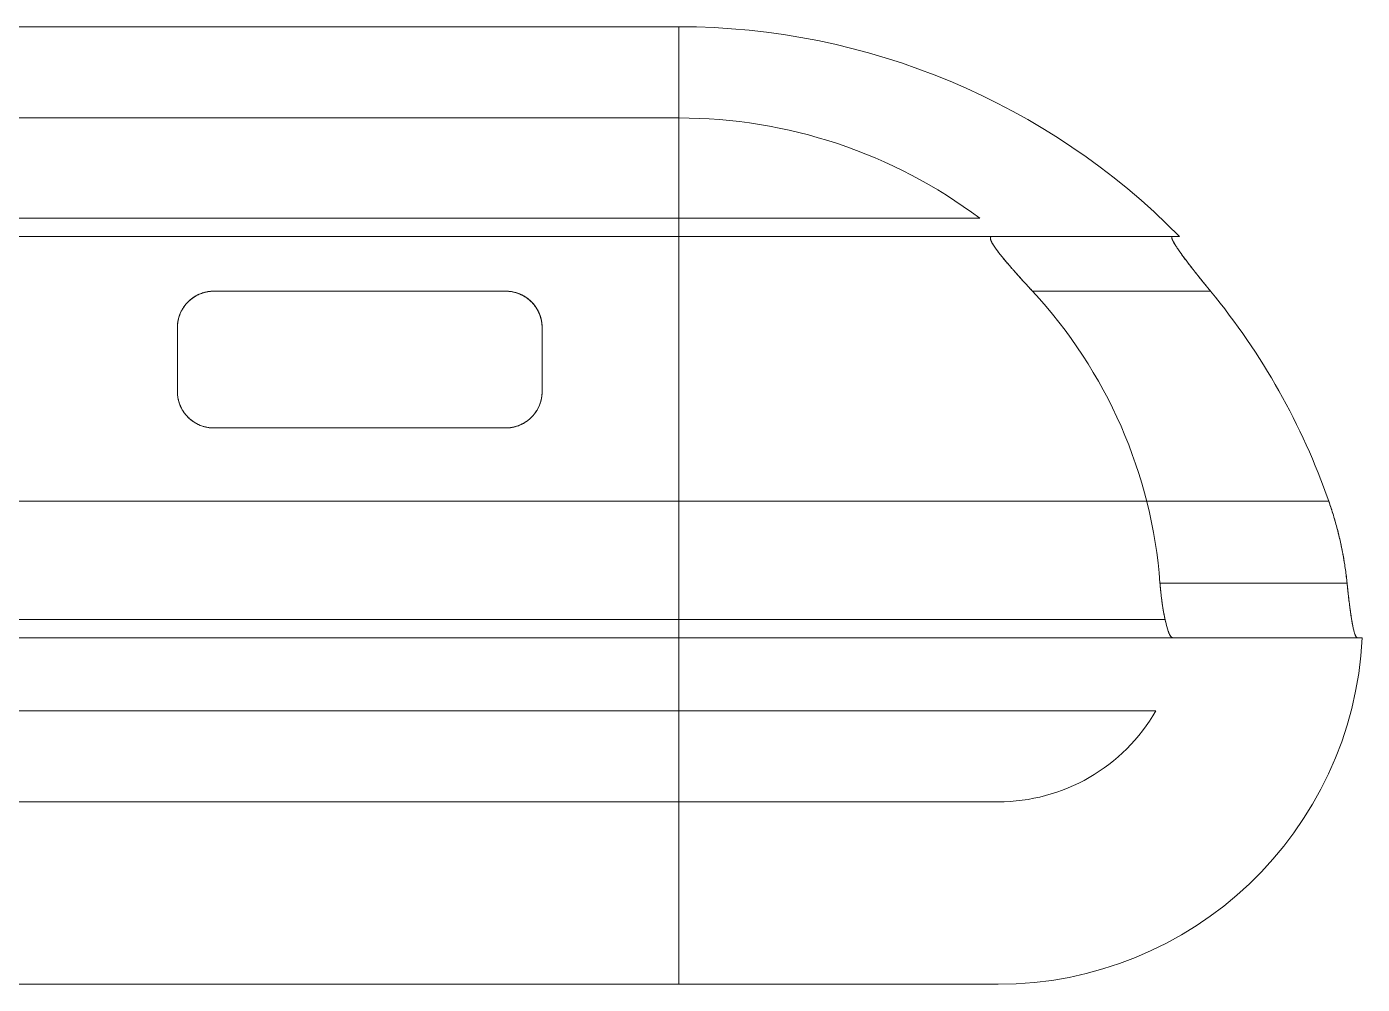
# Paper-space layout 'Presentación1' of a CAD drawing. Header units: millimetres. Extents: x 455 to 3402, y 15 to 1454.
# Drawn here: x 3241.04 to 3289.86, y 1336.63 to 1371.63 of the extents above; entities that cross this region are included whole.
import ezdxf

# ---------------------------------------------------------------- set-up
doc = ezdxf.new("R2010")
doc.units = ezdxf.units.MM

psp = doc.layouts.new('Presentación1')

# ---------------------------------------------------------------- linework, layer by layer
at = {"color": 7, "linetype": 'Continuous', "lineweight": 15}
for p, q in [((3264.878, 1371.629, -679.023), (3144.878, 1371.629, -679.023)), ((3264.878, 1354.286, -679.023), (3264.878, 1371.629, -679.023)), ((3264.878, 1368.295, -679.023), (3144.878, 1368.295, -679.023)), ((3264.878, 1364.629, -679.023), (3264.878, 1368.295, -679.023)), ((3264.878, 1364.629, -679.023), (3144.878, 1364.629, -679.023)), ((3264.878, 1364.629, -679.023), (3275.878, 1364.629, -679.023)), ((3264.878, 1363.962, -679.023), (3192.878, 1363.962, -679.023)), ((3264.878, 1363.962, -679.023), (3220.878, 1363.962, -679.023)), ((3264.878, 1363.962, -679.023), (3264.878, 1349.962, -679.023)), ((3276.328, 1363.962, -679.023), (3264.878, 1363.962, -679.023)), ((3264.878, 1363.962, -679.023), (3276.328, 1363.962, -679.023)), ((3264.878, 1349.962, -679.023), (3264.878, 1363.962, -679.023)), ((3276.328, 1363.962, -679.023), (3282.927, 1363.962, -679.023)), ((3282.927, 1363.962, -679.023), (3283.174, 1363.962, -679.023)), ((3258.544, 1361.962, -679.023), (3247.878, 1361.962, -679.023)), ((3277.805, 1361.962, -679.023), (3284.314, 1361.962, -679.023)), ((3246.544, 1360.629, -679.023), (3246.544, 1358.295, -679.023)), ((3246.544, 1360.629, -679.023), (3246.544, 1358.295, -679.023)), ((3246.544, 1360.629, -679.023), (3246.544, 1358.295, -679.023)), ((3246.544, 1360.629, -679.023), (3246.544, 1358.295, -679.023)), ((3259.878, 1358.295, -679.023), (3259.878, 1360.629, -679.023)), ((3259.878, 1358.295, -679.023), (3259.878, 1360.629, -679.023)), ((3259.878, 1358.295, -679.023), (3259.878, 1360.629, -679.023)), ((3259.878, 1358.295, -679.023), (3259.878, 1360.629, -679.023)), ((3247.878, 1356.962, -679.023), (3258.544, 1356.962, -679.023)), ((3264.878, 1354.286, -679.023), (3144.878, 1354.286, -679.023)), ((3264.878, 1354.286, -679.023), (3264.878, 1336.629, -679.023)), ((3264.878, 1336.629, -679.023), (3264.878, 1354.286, -679.023)), ((3264.878, 1354.286, -679.023), (3288.637, 1354.286, -679.023)), ((3288.637, 1354.286, -679.023), (3264.878, 1354.286, -679.023)), ((3282.466, 1351.295, -679.023), (3289.304, 1351.295, -679.023)), ((3264.878, 1349.962, -679.023), (3192.878, 1349.962, -679.023)), ((3264.878, 1349.962, -679.023), (3220.878, 1349.962, -679.023)), ((3282.653, 1349.962, -679.023), (3264.878, 1349.962, -679.023)), ((3264.878, 1349.962, -679.023), (3264.878, 1349.295, -679.023)), ((3264.878, 1349.295, -679.023), (3264.878, 1349.962, -679.023)), ((3264.878, 1349.962, -679.023), (3282.653, 1349.962, -679.023)), ((3264.878, 1349.295, -679.023), (3192.878, 1349.295, -679.023)), ((3264.878, 1349.295, -679.023), (3220.878, 1349.295, -679.023)), ((3282.93, 1349.295, -679.023), (3264.878, 1349.295, -679.023)), ((3264.878, 1349.295, -679.023), (3282.93, 1349.295, -679.023)), ((3282.93, 1349.295, -679.023), (3289.68, 1349.295, -679.023)), ((3289.68, 1349.295, -679.023), (3289.861, 1349.295, -679.023)), ((3264.878, 1346.629, -679.023), (3144.878, 1346.629, -679.023)), ((3264.878, 1346.629, -679.023), (3264.878, 1343.295, -679.023)), ((3264.878, 1343.295, -679.023), (3264.878, 1346.629, -679.023)), ((3264.878, 1346.629, -679.023), (3282.318, 1346.629, -679.023)), ((3264.878, 1343.295, -679.023), (3144.878, 1343.295, -679.023)), ((3264.878, 1343.295, -679.023), (3276.544, 1343.295, -679.023)), ((3264.878, 1336.629, -679.023), (3144.878, 1336.629, -679.023)), ((3264.878, 1336.629, -679.023), (3276.544, 1336.629, -679.023))]:
    psp.add_line(p, q, dxfattribs=at)
for centre, radius, start, end in [((3264.878, 1345.962, -679.023), 25.667, 44.5313, 90), ((3264.878, 1349.962, -679.023), 18.333, 53.1301, 90), ((3264.878, 1349.962, -679.023), 17.638, 4.3353, 42.8699), ((3264.878, 1349.962, -679.023), 17.638, 4.3353, 42.8699), ((3264.878, 1345.962, -679.023), 25.175, 19.3088, 39.461), ((3264.878, 1345.962, -679.023), 25.175, 19.3088, 39.461), ((3276.544, 1349.962, -679.023), 13.333, 270, 357.134), ((3276.544, 1349.962, -679.023), 6.667, 270, 330)]:
    psp.add_arc(centre, radius, start, end, dxfattribs=at)
for points, knots in [([(3276.328, 1363.962, -679.023), (3276.323, 1363.962, -679.023), (3276.314, 1363.962, -679.023), (3276.3, 1363.959, -679.023), (3276.287, 1363.953, -679.023), (3276.276, 1363.944, -679.023), (3276.269, 1363.933, -679.023), (3276.265, 1363.92, -679.023), (3276.263, 1363.907, -679.023), (3276.264, 1363.892, -679.023), (3276.266, 1363.874, -679.023), (3276.272, 1363.852, -679.023), (3276.281, 1363.824, -679.023), (3276.293, 1363.797, -679.023), (3276.306, 1363.769, -679.023), (3276.323, 1363.735, -679.023), (3276.349, 1363.69, -679.023), (3276.386, 1363.631, -679.023), (3276.428, 1363.568, -679.023), (3276.472, 1363.506, -679.023), (3276.514, 1363.448, -679.023), (3276.56, 1363.388, -679.023), (3276.613, 1363.319, -679.023), (3276.675, 1363.242, -679.023), (3276.734, 1363.169, -679.023), (3276.791, 1363.1, -679.023), (3276.85, 1363.03, -679.023), (3276.916, 1362.952, -679.023), (3276.992, 1362.864, -679.023), (3277.07, 1362.775, -679.023), (3277.149, 1362.684, -679.023), (3277.231, 1362.592, -679.023), (3277.314, 1362.499, -679.023), (3277.399, 1362.405, -679.023), (3277.482, 1362.313, -679.023), (3277.564, 1362.224, -679.023), (3277.644, 1362.137, -679.023), (3277.724, 1362.049, -679.023), (3277.778, 1361.991, -679.023), (3277.805, 1361.962, -679.023)], [0, 0, 0, 0, 0.01614, 0.03228, 0.054171, 0.076078, 0.097967, 0.114696, 0.131426, 0.147569, 0.163712, 0.185638, 0.207583, 0.229511, 0.24627, 0.263028, 0.294844, 0.327092, 0.359342, 0.391997, 0.416347, 0.440698, 0.473752, 0.506833, 0.539893, 0.565096, 0.590299, 0.624533, 0.658935, 0.693338, 0.728231, 0.763125, 0.798486, 0.833847, 0.869336, 0.901915, 0.93458, 0.967246, 1, 1, 1, 1]), ([(3277.805, 1361.962, -679.023), (3277.777, 1361.993, -679.023), (3277.72, 1362.054, -679.023), (3277.635, 1362.146, -679.023), (3277.551, 1362.238, -679.023), (3277.466, 1362.331, -679.023), (3277.382, 1362.424, -679.023), (3277.298, 1362.517, -679.023), (3277.215, 1362.61, -679.023), (3277.138, 1362.697, -679.023), (3277.069, 1362.776, -679.023), (3277.005, 1362.849, -679.023), (3276.943, 1362.921, -679.023), (3276.882, 1362.992, -679.023), (3276.822, 1363.064, -679.023), (3276.762, 1363.135, -679.023), (3276.705, 1363.204, -679.023), (3276.655, 1363.267, -679.023), (3276.612, 1363.321, -679.023), (3276.575, 1363.368, -679.023), (3276.54, 1363.415, -679.023), (3276.505, 1363.46, -679.023), (3276.473, 1363.505, -679.023), (3276.442, 1363.549, -679.023), (3276.412, 1363.591, -679.023), (3276.387, 1363.629, -679.023), (3276.366, 1363.663, -679.023), (3276.348, 1363.693, -679.023), (3276.331, 1363.721, -679.023), (3276.316, 1363.749, -679.023), (3276.303, 1363.775, -679.023), (3276.291, 1363.8, -679.023), (3276.281, 1363.824, -679.023), (3276.274, 1363.845, -679.023), (3276.268, 1363.865, -679.023), (3276.264, 1363.885, -679.023), (3276.263, 1363.905, -679.023), (3276.265, 1363.923, -679.023), (3276.27, 1363.936, -679.023), (3276.278, 1363.946, -679.023), (3276.289, 1363.954, -679.023), (3276.304, 1363.961, -679.023), (3276.32, 1363.962, -679.023), (3276.328, 1363.962, -679.023)], [0, 0, 0, 0, 0.034419, 0.068838, 0.10342, 0.138002, 0.173126, 0.208248, 0.243575, 0.278903, 0.306955, 0.335005, 0.363192, 0.391377, 0.420043, 0.448709, 0.477574, 0.506439, 0.527053, 0.547668, 0.568387, 0.589107, 0.610203, 0.631299, 0.652551, 0.673802, 0.690476, 0.707149, 0.723923, 0.740697, 0.757815, 0.774932, 0.79218, 0.809429, 0.826108, 0.842787, 0.86548, 0.888194, 0.910886, 0.928271, 0.945656, 0.972827, 1, 1, 1, 1]), ([(3284.314, 1361.962, -679.023), (3284.288, 1361.994, -679.023), (3284.235, 1362.059, -679.023), (3284.156, 1362.156, -679.023), (3284.077, 1362.253, -679.023), (3283.998, 1362.351, -679.023), (3283.919, 1362.449, -679.023), (3283.841, 1362.547, -679.023), (3283.763, 1362.644, -679.023), (3283.693, 1362.734, -679.023), (3283.629, 1362.816, -679.023), (3283.565, 1362.898, -679.023), (3283.497, 1362.987, -679.023), (3283.424, 1363.083, -679.023), (3283.359, 1363.17, -679.023), (3283.302, 1363.247, -679.023), (3283.257, 1363.309, -679.023), (3283.217, 1363.364, -679.023), (3283.179, 1363.419, -679.023), (3283.139, 1363.477, -679.023), (3283.097, 1363.538, -679.023), (3283.062, 1363.592, -679.023), (3283.032, 1363.638, -679.023), (3283.009, 1363.676, -679.023), (3282.989, 1363.71, -679.023), (3282.97, 1363.743, -679.023), (3282.951, 1363.777, -679.023), (3282.933, 1363.812, -679.023), (3282.92, 1363.841, -679.023), (3282.911, 1363.865, -679.023), (3282.904, 1363.885, -679.023), (3282.899, 1363.902, -679.023), (3282.896, 1363.92, -679.023), (3282.896, 1363.936, -679.023), (3282.9, 1363.949, -679.023), (3282.907, 1363.957, -679.023), (3282.916, 1363.961, -679.023), (3282.923, 1363.962, -679.023), (3282.927, 1363.962, -679.023)], [0, 0, 0, 0, 0.035233, 0.070592, 0.105951, 0.141754, 0.177556, 0.213826, 0.250098, 0.286533, 0.314683, 0.342835, 0.380915, 0.419018, 0.457092, 0.486134, 0.515176, 0.536975, 0.558775, 0.588278, 0.6178, 0.647299, 0.669811, 0.692322, 0.710681, 0.729039, 0.75392, 0.77882, 0.803699, 0.822703, 0.841706, 0.861057, 0.880409, 0.906776, 0.93317, 0.959538, 0.979769, 1, 1, 1, 1]), ([(3282.927, 1363.962, -679.023), (3282.924, 1363.962, -679.023), (3282.917, 1363.962, -679.023), (3282.908, 1363.958, -679.023), (3282.901, 1363.952, -679.023), (3282.897, 1363.941, -679.023), (3282.896, 1363.927, -679.023), (3282.897, 1363.912, -679.023), (3282.901, 1363.896, -679.023), (3282.906, 1363.879, -679.023), (3282.914, 1363.857, -679.023), (3282.925, 1363.831, -679.023), (3282.94, 1363.799, -679.023), (3282.957, 1363.767, -679.023), (3282.974, 1363.735, -679.023), (3282.992, 1363.705, -679.023), (3283.011, 1363.673, -679.023), (3283.033, 1363.637, -679.023), (3283.06, 1363.594, -679.023), (3283.092, 1363.546, -679.023), (3283.132, 1363.486, -679.023), (3283.177, 1363.422, -679.023), (3283.225, 1363.354, -679.023), (3283.27, 1363.291, -679.023), (3283.317, 1363.227, -679.023), (3283.366, 1363.16, -679.023), (3283.417, 1363.092, -679.023), (3283.47, 1363.022, -679.023), (3283.525, 1362.95, -679.023), (3283.585, 1362.872, -679.023), (3283.652, 1362.786, -679.023), (3283.725, 1362.693, -679.023), (3283.8, 1362.598, -679.023), (3283.876, 1362.502, -679.023), (3283.954, 1362.405, -679.023), (3284.033, 1362.307, -679.023), (3284.114, 1362.207, -679.023), (3284.188, 1362.117, -679.023), (3284.254, 1362.035, -679.023), (3284.294, 1361.986, -679.023), (3284.314, 1361.962, -679.023)], [0, 0, 0, 0, 0.017943, 0.035885, 0.060246, 0.084628, 0.108988, 0.127618, 0.146247, 0.16419, 0.182134, 0.206478, 0.230841, 0.255186, 0.273767, 0.292348, 0.310648, 0.328949, 0.353672, 0.378409, 0.403134, 0.440687, 0.4678, 0.494913, 0.522235, 0.549557, 0.577463, 0.605369, 0.633445, 0.661522, 0.696527, 0.731698, 0.766871, 0.802552, 0.838233, 0.874322, 0.910586, 0.946908, 0.973454, 1, 1, 1, 1]), ([(3247.878, 1361.962, -679.023), (3247.857, 1361.962, -679.023), (3247.814, 1361.961, -679.023), (3247.75, 1361.956, -679.023), (3247.686, 1361.949, -679.023), (3247.615, 1361.937, -679.023), (3247.538, 1361.919, -679.023), (3247.456, 1361.895, -679.023), (3247.375, 1361.865, -679.023), (3247.296, 1361.829, -679.023), (3247.218, 1361.788, -679.023), (3247.142, 1361.742, -679.023), (3247.069, 1361.69, -679.023), (3246.998, 1361.632, -679.023), (3246.928, 1361.566, -679.023), (3246.86, 1361.492, -679.023), (3246.799, 1361.414, -679.023), (3246.751, 1361.343, -679.023), (3246.715, 1361.282, -679.023), (3246.688, 1361.231, -679.023), (3246.663, 1361.179, -679.023), (3246.64, 1361.126, -679.023), (3246.62, 1361.072, -679.023), (3246.602, 1361.017, -679.023), (3246.586, 1360.962, -679.023), (3246.572, 1360.902, -679.023), (3246.56, 1360.837, -679.023), (3246.551, 1360.768, -679.023), (3246.546, 1360.699, -679.023), (3246.545, 1360.652, -679.023), (3246.544, 1360.629, -679.023)], [0, 0, 0, 0, 0.0270872, 0.0542761, 0.0817756, 0.1093768, 0.1463604, 0.1835751, 0.221474, 0.2595878, 0.3001223, 0.3408787, 0.3822689, 0.4238543, 0.4720473, 0.5204936, 0.5696627, 0.6190551, 0.6482371, 0.6774196, 0.7067629, 0.7361058, 0.7659272, 0.7957491, 0.825726, 0.8557027, 0.8916122, 0.9275873, 0.9637602, 1, 1, 1, 1]), ([(3247.878, 1361.962, -679.023), (3247.872, 1361.962, -679.023), (3247.837, 1361.962, -679.023), (3247.773, 1361.959, -679.023), (3247.684, 1361.949, -679.023), (3247.595, 1361.933, -679.023), (3247.508, 1361.911, -679.023), (3247.425, 1361.884, -679.023), (3247.345, 1361.852, -679.023), (3247.268, 1361.815, -679.023), (3247.191, 1361.773, -679.023), (3247.115, 1361.724, -679.023), (3247.041, 1361.668, -679.023), (3246.972, 1361.609, -679.023), (3246.904, 1361.541, -679.023), (3246.838, 1361.465, -679.023), (3246.775, 1361.381, -679.023), (3246.72, 1361.293, -679.023), (3246.679, 1361.213, -679.023), (3246.648, 1361.145, -679.023), (3246.626, 1361.089, -679.023), (3246.606, 1361.032, -679.023), (3246.589, 1360.974, -679.023), (3246.575, 1360.915, -679.023), (3246.563, 1360.855, -679.023), (3246.554, 1360.794, -679.023), (3246.546, 1360.719, -679.023), (3246.545, 1360.664, -679.023), (3246.544, 1360.629, -679.023)], [0, 0, 0, 0, 0.006836, 0.044526, 0.08249, 0.121293, 0.160375, 0.19802, 0.235886, 0.274398, 0.313113, 0.355867, 0.398847, 0.442478, 0.486308, 0.537813, 0.589589, 0.642149, 0.694955, 0.725872, 0.75679, 0.787885, 0.81898, 0.850615, 0.882249, 0.914064, 0.945878, 1, 1, 1, 1]), ([(3247.878, 1361.962, -679.023), (3247.849, 1361.962, -679.023), (3247.791, 1361.961, -679.023), (3247.705, 1361.952, -679.023), (3247.619, 1361.938, -679.023), (3247.535, 1361.918, -679.023), (3247.454, 1361.894, -679.023), (3247.376, 1361.865, -679.023), (3247.3, 1361.831, -679.023), (3247.235, 1361.798, -679.023), (3247.18, 1361.765, -679.023), (3247.133, 1361.735, -679.023), (3247.089, 1361.704, -679.023), (3247.045, 1361.671, -679.023), (3247.003, 1361.636, -679.023), (3246.963, 1361.599, -679.023), (3246.924, 1361.561, -679.023), (3246.884, 1361.519, -679.023), (3246.845, 1361.472, -679.023), (3246.805, 1361.421, -679.023), (3246.768, 1361.369, -679.023), (3246.734, 1361.314, -679.023), (3246.702, 1361.258, -679.023), (3246.673, 1361.2, -679.023), (3246.646, 1361.141, -679.023), (3246.624, 1361.084, -679.023), (3246.605, 1361.027, -679.023), (3246.589, 1360.972, -679.023), (3246.576, 1360.917, -679.023), (3246.564, 1360.861, -679.023), (3246.556, 1360.803, -679.023), (3246.549, 1360.746, -679.023), (3246.545, 1360.687, -679.023), (3246.545, 1360.648, -679.023), (3246.544, 1360.629, -679.023)], [0, 0, 0, 0, 0.036113, 0.072489, 0.109676, 0.147131, 0.183107, 0.219295, 0.256088, 0.293068, 0.318434, 0.3438, 0.369361, 0.394922, 0.421031, 0.447142, 0.473414, 0.499688, 0.531752, 0.563819, 0.596123, 0.628428, 0.661428, 0.694429, 0.727647, 0.760865, 0.79039, 0.819915, 0.849583, 0.879252, 0.909363, 0.939474, 0.969737, 1, 1, 1, 1]), ([(3247.878, 1361.962, -679.023), (3247.85, 1361.962, -679.023), (3247.794, 1361.961, -679.023), (3247.71, 1361.952, -679.023), (3247.628, 1361.939, -679.023), (3247.546, 1361.921, -679.023), (3247.466, 1361.898, -679.023), (3247.386, 1361.869, -679.023), (3247.309, 1361.836, -679.023), (3247.233, 1361.797, -679.023), (3247.16, 1361.754, -679.023), (3247.098, 1361.711, -679.023), (3247.044, 1361.67, -679.023), (3246.999, 1361.632, -679.023), (3246.956, 1361.592, -679.023), (3246.914, 1361.551, -679.023), (3246.875, 1361.508, -679.023), (3246.837, 1361.463, -679.023), (3246.802, 1361.417, -679.023), (3246.769, 1361.37, -679.023), (3246.738, 1361.322, -679.023), (3246.71, 1361.273, -679.023), (3246.684, 1361.223, -679.023), (3246.66, 1361.172, -679.023), (3246.638, 1361.12, -679.023), (3246.618, 1361.067, -679.023), (3246.601, 1361.013, -679.023), (3246.583, 1360.95, -679.023), (3246.567, 1360.878, -679.023), (3246.554, 1360.796, -679.023), (3246.546, 1360.713, -679.023), (3246.545, 1360.657, -679.023), (3246.544, 1360.629, -679.023)], [0, 0, 0, 0, 0.035104, 0.070451, 0.105777, 0.141335, 0.177575, 0.214032, 0.251915, 0.290003, 0.328679, 0.367534, 0.39555, 0.423565, 0.451795, 0.480026, 0.508861, 0.537698, 0.566715, 0.595732, 0.624343, 0.652953, 0.681712, 0.710471, 0.739668, 0.768865, 0.798204, 0.827542, 0.870383, 0.913331, 0.956609, 1, 1, 1, 1]), ([(3259.878, 1360.629, -679.023), (3259.877, 1360.652, -679.023), (3259.877, 1360.697, -679.023), (3259.871, 1360.765, -679.023), (3259.863, 1360.834, -679.023), (3259.85, 1360.902, -679.023), (3259.834, 1360.97, -679.023), (3259.814, 1361.038, -679.023), (3259.791, 1361.105, -679.023), (3259.764, 1361.17, -679.023), (3259.734, 1361.232, -679.023), (3259.701, 1361.293, -679.023), (3259.665, 1361.352, -679.023), (3259.626, 1361.41, -679.023), (3259.582, 1361.467, -679.023), (3259.534, 1361.523, -679.023), (3259.483, 1361.577, -679.023), (3259.423, 1361.633, -679.023), (3259.352, 1361.691, -679.023), (3259.284, 1361.739, -679.023), (3259.226, 1361.775, -679.023), (3259.181, 1361.801, -679.023), (3259.134, 1361.825, -679.023), (3259.086, 1361.847, -679.023), (3259.038, 1361.868, -679.023), (3258.989, 1361.886, -679.023), (3258.938, 1361.903, -679.023), (3258.886, 1361.918, -679.023), (3258.833, 1361.931, -679.023), (3258.778, 1361.942, -679.023), (3258.722, 1361.951, -679.023), (3258.664, 1361.957, -679.023), (3258.605, 1361.961, -679.023), (3258.565, 1361.962, -679.023), (3258.544, 1361.962, -679.023)], [0, 0, 0, 0, 0.035373, 0.070809, 0.106435, 0.142123, 0.17855, 0.215047, 0.251756, 0.288537, 0.323141, 0.35781, 0.392686, 0.427635, 0.463466, 0.499385, 0.535594, 0.571906, 0.618058, 0.664469, 0.688108, 0.711791, 0.735604, 0.759467, 0.782532, 0.805646, 0.828911, 0.85223, 0.876191, 0.900211, 0.924435, 0.948728, 0.974322, 1, 1, 1, 1]), ([(3259.878, 1360.629, -679.023), (3259.877, 1360.653, -679.023), (3259.877, 1360.702, -679.023), (3259.87, 1360.775, -679.023), (3259.86, 1360.847, -679.023), (3259.847, 1360.917, -679.023), (3259.83, 1360.985, -679.023), (3259.81, 1361.049, -679.023), (3259.787, 1361.113, -679.023), (3259.761, 1361.176, -679.023), (3259.731, 1361.239, -679.023), (3259.697, 1361.301, -679.023), (3259.659, 1361.362, -679.023), (3259.622, 1361.416, -679.023), (3259.585, 1361.463, -679.023), (3259.55, 1361.505, -679.023), (3259.513, 1361.546, -679.023), (3259.474, 1361.586, -679.023), (3259.432, 1361.624, -679.023), (3259.388, 1361.662, -679.023), (3259.342, 1361.698, -679.023), (3259.285, 1361.738, -679.023), (3259.216, 1361.782, -679.023), (3259.133, 1361.827, -679.023), (3259.059, 1361.86, -679.023), (3258.997, 1361.883, -679.023), (3258.95, 1361.899, -679.023), (3258.903, 1361.913, -679.023), (3258.855, 1361.926, -679.023), (3258.806, 1361.937, -679.023), (3258.756, 1361.946, -679.023), (3258.705, 1361.953, -679.023), (3258.653, 1361.958, -679.023), (3258.6, 1361.961, -679.023), (3258.564, 1361.962, -679.023), (3258.545, 1361.962, -679.023), (3258.544, 1361.962, -679.023)], [0, 0, 0, 0, 0.037764, 0.075603, 0.113669, 0.15181, 0.186615, 0.221477, 0.256517, 0.29162, 0.327443, 0.363335, 0.399446, 0.435634, 0.462442, 0.489284, 0.516239, 0.543233, 0.5707, 0.598213, 0.625882, 0.653608, 0.695878, 0.738391, 0.781735, 0.803556, 0.825419, 0.846546, 0.867718, 0.889028, 0.910387, 0.932323, 0.954317, 0.976486, 0.998719, 1, 1, 1, 1]), ([(3259.878, 1360.629, -679.023), (3259.877, 1360.655, -679.023), (3259.876, 1360.706, -679.023), (3259.869, 1360.784, -679.023), (3259.858, 1360.861, -679.023), (3259.843, 1360.934, -679.023), (3259.825, 1361.002, -679.023), (3259.805, 1361.066, -679.023), (3259.781, 1361.13, -679.023), (3259.753, 1361.193, -679.023), (3259.722, 1361.255, -679.023), (3259.687, 1361.317, -679.023), (3259.649, 1361.377, -679.023), (3259.61, 1361.431, -679.023), (3259.573, 1361.478, -679.023), (3259.538, 1361.519, -679.023), (3259.501, 1361.558, -679.023), (3259.462, 1361.597, -679.023), (3259.42, 1361.635, -679.023), (3259.376, 1361.672, -679.023), (3259.33, 1361.707, -679.023), (3259.273, 1361.746, -679.023), (3259.203, 1361.79, -679.023), (3259.118, 1361.834, -679.023), (3259.043, 1361.866, -679.023), (3258.98, 1361.889, -679.023), (3258.918, 1361.909, -679.023), (3258.84, 1361.93, -679.023), (3258.761, 1361.945, -679.023), (3258.695, 1361.954, -679.023), (3258.646, 1361.959, -679.023), (3258.595, 1361.962, -679.023), (3258.561, 1361.962, -679.023), (3258.544, 1361.962, -679.023)], [0, 0, 0, 0, 0.040084, 0.080259, 0.120712, 0.161258, 0.195897, 0.230597, 0.26548, 0.300428, 0.336127, 0.371899, 0.407902, 0.443989, 0.470282, 0.496613, 0.523055, 0.549538, 0.576493, 0.603496, 0.630649, 0.657857, 0.700619, 0.743632, 0.78751, 0.8096, 0.831733, 0.872914, 0.914419, 0.935693, 0.957014, 0.978481, 1, 1, 1, 1]), ([(3259.878, 1360.629, -679.023), (3259.877, 1360.651, -679.023), (3259.877, 1360.697, -679.023), (3259.871, 1360.764, -679.023), (3259.863, 1360.831, -679.023), (3259.851, 1360.899, -679.023), (3259.835, 1360.966, -679.023), (3259.816, 1361.033, -679.023), (3259.793, 1361.099, -679.023), (3259.767, 1361.163, -679.023), (3259.737, 1361.226, -679.023), (3259.705, 1361.287, -679.023), (3259.669, 1361.347, -679.023), (3259.629, 1361.406, -679.023), (3259.585, 1361.464, -679.023), (3259.537, 1361.52, -679.023), (3259.485, 1361.575, -679.023), (3259.425, 1361.631, -679.023), (3259.355, 1361.689, -679.023), (3259.288, 1361.737, -679.023), (3259.23, 1361.773, -679.023), (3259.186, 1361.798, -679.023), (3259.139, 1361.823, -679.023), (3259.082, 1361.85, -679.023), (3259.011, 1361.879, -679.023), (3258.927, 1361.907, -679.023), (3258.839, 1361.93, -679.023), (3258.762, 1361.945, -679.023), (3258.698, 1361.954, -679.023), (3258.647, 1361.959, -679.023), (3258.596, 1361.962, -679.023), (3258.562, 1361.962, -679.023), (3258.544, 1361.962, -679.023)], [0, 0, 0, 0, 0.0349808, 0.0700213, 0.105242, 0.1405227, 0.1764958, 0.2125326, 0.2487666, 0.2850682, 0.3202047, 0.3554072, 0.3908127, 0.4262917, 0.4626451, 0.4990857, 0.5358126, 0.5726438, 0.6184538, 0.6645101, 0.6879573, 0.7114456, 0.7350628, 0.7587265, 0.7969531, 0.8354119, 0.8746621, 0.914213, 0.9355264, 0.9568914, 0.9784175, 1, 1, 1, 1]), ([(3246.544, 1358.295, -679.023), (3246.545, 1358.275, -679.023), (3246.545, 1358.235, -679.023), (3246.55, 1358.175, -679.023), (3246.556, 1358.114, -679.023), (3246.566, 1358.053, -679.023), (3246.579, 1357.992, -679.023), (3246.595, 1357.931, -679.023), (3246.613, 1357.871, -679.023), (3246.638, 1357.802, -679.023), (3246.672, 1357.725, -679.023), (3246.71, 1357.65, -679.023), (3246.748, 1357.586, -679.023), (3246.784, 1357.532, -679.023), (3246.823, 1357.479, -679.023), (3246.865, 1357.427, -679.023), (3246.915, 1357.372, -679.023), (3246.973, 1357.314, -679.023), (3247.034, 1357.262, -679.023), (3247.091, 1357.219, -679.023), (3247.15, 1357.177, -679.023), (3247.222, 1357.133, -679.023), (3247.303, 1357.091, -679.023), (3247.382, 1357.057, -679.023), (3247.451, 1357.031, -679.023), (3247.514, 1357.012, -679.023), (3247.578, 1356.996, -679.023), (3247.653, 1356.98, -679.023), (3247.733, 1356.969, -679.023), (3247.808, 1356.963, -679.023), (3247.854, 1356.963, -679.023), (3247.878, 1356.962, -679.023)], [0, 0, 0, 0, 0.030842, 0.061809, 0.092775, 0.124168, 0.155561, 0.187398, 0.219234, 0.251221, 0.297629, 0.344037, 0.375552, 0.407066, 0.439136, 0.471206, 0.503469, 0.545759, 0.588047, 0.616798, 0.645551, 0.689574, 0.733596, 0.771074, 0.808553, 0.834005, 0.859458, 0.898363, 0.93727, 0.968583, 1, 1, 1, 1]), ([(3246.544, 1358.295, -679.023), (3246.545, 1358.275, -679.023), (3246.545, 1358.235, -679.023), (3246.55, 1358.175, -679.023), (3246.556, 1358.114, -679.023), (3246.566, 1358.053, -679.023), (3246.579, 1357.992, -679.023), (3246.595, 1357.931, -679.023), (3246.613, 1357.871, -679.023), (3246.638, 1357.802, -679.023), (3246.672, 1357.725, -679.023), (3246.71, 1357.65, -679.023), (3246.748, 1357.586, -679.023), (3246.784, 1357.532, -679.023), (3246.823, 1357.479, -679.023), (3246.865, 1357.427, -679.023), (3246.915, 1357.372, -679.023), (3246.973, 1357.314, -679.023), (3247.034, 1357.262, -679.023), (3247.091, 1357.219, -679.023), (3247.15, 1357.177, -679.023), (3247.222, 1357.133, -679.023), (3247.303, 1357.091, -679.023), (3247.382, 1357.057, -679.023), (3247.451, 1357.031, -679.023), (3247.514, 1357.012, -679.023), (3247.578, 1356.996, -679.023), (3247.653, 1356.98, -679.023), (3247.733, 1356.969, -679.023), (3247.808, 1356.963, -679.023), (3247.854, 1356.963, -679.023), (3247.878, 1356.962, -679.023)], [0, 0, 0, 0, 0.030842, 0.061809, 0.092775, 0.124168, 0.155561, 0.187398, 0.219234, 0.251221, 0.297629, 0.344037, 0.375552, 0.407066, 0.439136, 0.471206, 0.503469, 0.545759, 0.588047, 0.616798, 0.645551, 0.689574, 0.733596, 0.771074, 0.808553, 0.834005, 0.859458, 0.898363, 0.93727, 0.968583, 1, 1, 1, 1]), ([(3246.544, 1358.295, -679.023), (3246.545, 1358.276, -679.023), (3246.545, 1358.236, -679.023), (3246.549, 1358.177, -679.023), (3246.556, 1358.118, -679.023), (3246.565, 1358.058, -679.023), (3246.578, 1357.998, -679.023), (3246.593, 1357.938, -679.023), (3246.611, 1357.879, -679.023), (3246.635, 1357.811, -679.023), (3246.667, 1357.735, -679.023), (3246.704, 1357.662, -679.023), (3246.74, 1357.599, -679.023), (3246.775, 1357.545, -679.023), (3246.812, 1357.493, -679.023), (3246.853, 1357.442, -679.023), (3246.9, 1357.387, -679.023), (3246.957, 1357.33, -679.023), (3247.016, 1357.277, -679.023), (3247.07, 1357.234, -679.023), (3247.128, 1357.192, -679.023), (3247.197, 1357.148, -679.023), (3247.276, 1357.105, -679.023), (3247.354, 1357.068, -679.023), (3247.423, 1357.042, -679.023), (3247.484, 1357.021, -679.023), (3247.548, 1357.003, -679.023), (3247.622, 1356.986, -679.023), (3247.707, 1356.972, -679.023), (3247.792, 1356.964, -679.023), (3247.849, 1356.963, -679.023), (3247.878, 1356.962, -679.023)], [0, 0, 0, 0, 0.030055, 0.060232, 0.090408, 0.120999, 0.151589, 0.182611, 0.213634, 0.244801, 0.290025, 0.335247, 0.365947, 0.396646, 0.427876, 0.459104, 0.490513, 0.532197, 0.573879, 0.602196, 0.630513, 0.673826, 0.717138, 0.754959, 0.792779, 0.818445, 0.84411, 0.883315, 0.922518, 0.961167, 1, 1, 1, 1]), ([(3246.544, 1358.295, -679.023), (3246.545, 1358.276, -679.023), (3246.545, 1358.236, -679.023), (3246.549, 1358.177, -679.023), (3246.556, 1358.118, -679.023), (3246.565, 1358.058, -679.023), (3246.578, 1357.998, -679.023), (3246.593, 1357.938, -679.023), (3246.611, 1357.879, -679.023), (3246.635, 1357.811, -679.023), (3246.667, 1357.735, -679.023), (3246.704, 1357.662, -679.023), (3246.74, 1357.599, -679.023), (3246.775, 1357.545, -679.023), (3246.812, 1357.493, -679.023), (3246.853, 1357.442, -679.023), (3246.9, 1357.387, -679.023), (3246.957, 1357.33, -679.023), (3247.016, 1357.277, -679.023), (3247.07, 1357.234, -679.023), (3247.128, 1357.192, -679.023), (3247.197, 1357.148, -679.023), (3247.276, 1357.105, -679.023), (3247.354, 1357.068, -679.023), (3247.423, 1357.042, -679.023), (3247.484, 1357.021, -679.023), (3247.548, 1357.003, -679.023), (3247.622, 1356.986, -679.023), (3247.707, 1356.972, -679.023), (3247.792, 1356.964, -679.023), (3247.849, 1356.963, -679.023), (3247.878, 1356.962, -679.023)], [0, 0, 0, 0, 0.030055, 0.060232, 0.090408, 0.120999, 0.151589, 0.182611, 0.213634, 0.244801, 0.290025, 0.335247, 0.365947, 0.396646, 0.427876, 0.459104, 0.490513, 0.532197, 0.573879, 0.602196, 0.630513, 0.673826, 0.717138, 0.754959, 0.792779, 0.818445, 0.84411, 0.883315, 0.922518, 0.961167, 1, 1, 1, 1]), ([(3258.544, 1356.962, -679.023), (3258.574, 1356.963, -679.023), (3258.633, 1356.964, -679.023), (3258.724, 1356.973, -679.023), (3258.819, 1356.99, -679.023), (3258.917, 1357.014, -679.023), (3259.013, 1357.046, -679.023), (3259.107, 1357.085, -679.023), (3259.196, 1357.131, -679.023), (3259.282, 1357.183, -679.023), (3259.364, 1357.242, -679.023), (3259.442, 1357.307, -679.023), (3259.515, 1357.379, -679.023), (3259.583, 1357.457, -679.023), (3259.645, 1357.54, -679.023), (3259.692, 1357.614, -679.023), (3259.726, 1357.677, -679.023), (3259.75, 1357.726, -679.023), (3259.773, 1357.776, -679.023), (3259.793, 1357.827, -679.023), (3259.811, 1357.879, -679.023), (3259.828, 1357.931, -679.023), (3259.841, 1357.985, -679.023), (3259.854, 1358.042, -679.023), (3259.864, 1358.102, -679.023), (3259.872, 1358.166, -679.023), (3259.877, 1358.231, -679.023), (3259.877, 1358.274, -679.023), (3259.878, 1358.295, -679.023)], [0, 0, 0, 0, 0.03956, 0.079333, 0.124254, 0.169483, 0.215658, 0.262149, 0.308085, 0.354313, 0.401425, 0.448824, 0.498004, 0.547482, 0.597854, 0.648515, 0.67559, 0.702663, 0.729899, 0.757135, 0.784859, 0.812581, 0.840462, 0.868344, 0.901105, 0.933928, 0.966933, 1, 1, 1, 1]), ([(3258.544, 1356.962, -679.023), (3258.567, 1356.962, -679.023), (3258.613, 1356.963, -679.023), (3258.682, 1356.969, -679.023), (3258.751, 1356.978, -679.023), (3258.829, 1356.992, -679.023), (3258.916, 1357.014, -679.023), (3259.011, 1357.045, -679.023), (3259.104, 1357.084, -679.023), (3259.194, 1357.13, -679.023), (3259.281, 1357.182, -679.023), (3259.362, 1357.241, -679.023), (3259.44, 1357.306, -679.023), (3259.513, 1357.378, -679.023), (3259.582, 1357.455, -679.023), (3259.644, 1357.539, -679.023), (3259.7, 1357.628, -679.023), (3259.742, 1357.707, -679.023), (3259.771, 1357.772, -679.023), (3259.792, 1357.824, -679.023), (3259.811, 1357.877, -679.023), (3259.827, 1357.93, -679.023), (3259.841, 1357.984, -679.023), (3259.853, 1358.039, -679.023), (3259.863, 1358.095, -679.023), (3259.871, 1358.156, -679.023), (3259.877, 1358.223, -679.023), (3259.877, 1358.271, -679.023), (3259.878, 1358.295, -679.023)], [0, 0, 0, 0, 0.03085, 0.061798, 0.093057, 0.12442, 0.169361, 0.2146, 0.260763, 0.307234, 0.353776, 0.400611, 0.448324, 0.496323, 0.546588, 0.597154, 0.648627, 0.700393, 0.728159, 0.755925, 0.783857, 0.81179, 0.840225, 0.86866, 0.89726, 0.92586, 0.962887, 1, 1, 1, 1]), ([(3258.544, 1356.962, -679.023), (3258.565, 1356.962, -679.023), (3258.607, 1356.963, -679.023), (3258.671, 1356.968, -679.023), (3258.734, 1356.975, -679.023), (3258.809, 1356.988, -679.023), (3258.896, 1357.008, -679.023), (3258.994, 1357.039, -679.023), (3259.09, 1357.077, -679.023), (3259.183, 1357.123, -679.023), (3259.271, 1357.176, -679.023), (3259.355, 1357.235, -679.023), (3259.435, 1357.301, -679.023), (3259.51, 1357.374, -679.023), (3259.579, 1357.452, -679.023), (3259.642, 1357.537, -679.023), (3259.699, 1357.626, -679.023), (3259.741, 1357.705, -679.023), (3259.77, 1357.77, -679.023), (3259.791, 1357.821, -679.023), (3259.81, 1357.873, -679.023), (3259.826, 1357.926, -679.023), (3259.84, 1357.98, -679.023), (3259.852, 1358.034, -679.023), (3259.862, 1358.089, -679.023), (3259.87, 1358.151, -679.023), (3259.877, 1358.22, -679.023), (3259.877, 1358.27, -679.023), (3259.878, 1358.295, -679.023)], [0, 0, 0, 0, 0.028571, 0.057217, 0.08609, 0.11504, 0.161428, 0.20813, 0.255808, 0.303813, 0.351302, 0.399099, 0.447828, 0.496862, 0.547188, 0.597826, 0.649405, 0.70129, 0.728598, 0.755906, 0.78338, 0.810855, 0.838833, 0.866812, 0.894955, 0.923099, 0.961499, 1, 1, 1, 1]), ([(3258.544, 1356.962, -679.023), (3258.572, 1356.963, -679.023), (3258.628, 1356.964, -679.023), (3258.717, 1356.972, -679.023), (3258.812, 1356.988, -679.023), (3258.912, 1357.012, -679.023), (3259.01, 1357.045, -679.023), (3259.106, 1357.085, -679.023), (3259.198, 1357.132, -679.023), (3259.285, 1357.185, -679.023), (3259.369, 1357.246, -679.023), (3259.448, 1357.313, -679.023), (3259.522, 1357.386, -679.023), (3259.59, 1357.466, -679.023), (3259.652, 1357.55, -679.023), (3259.698, 1357.626, -679.023), (3259.732, 1357.688, -679.023), (3259.764, 1357.754, -679.023), (3259.792, 1357.821, -679.023), (3259.815, 1357.891, -679.023), (3259.831, 1357.943, -679.023), (3259.844, 1357.997, -679.023), (3259.856, 1358.053, -679.023), (3259.865, 1358.111, -679.023), (3259.873, 1358.172, -679.023), (3259.877, 1358.234, -679.023), (3259.878, 1358.275, -679.023), (3259.878, 1358.295, -679.023)], [0, 0, 0, 0, 0.037637, 0.075446, 0.121841, 0.168556, 0.216261, 0.2643, 0.311413, 0.358831, 0.407183, 0.455847, 0.505449, 0.555362, 0.606207, 0.657358, 0.684174, 0.710989, 0.764937, 0.792409, 0.819883, 0.847517, 0.875152, 0.906227, 0.937357, 0.968652, 1, 1, 1, 1]), ([(3289.304, 1351.295, -679.023), (3289.296, 1351.376, -679.023), (3289.278, 1351.537, -679.023), (3289.247, 1351.778, -679.023), (3289.214, 1351.998, -679.023), (3289.18, 1352.198, -679.023), (3289.148, 1352.377, -679.023), (3289.113, 1352.556, -679.023), (3289.071, 1352.754, -679.023), (3289.022, 1352.973, -679.023), (3288.963, 1353.212, -679.023), (3288.902, 1353.441, -679.023), (3288.839, 1353.66, -679.023), (3288.775, 1353.87, -679.023), (3288.708, 1354.079, -679.023), (3288.661, 1354.217, -679.023), (3288.637, 1354.286, -679.023)], [0, 0, 0, 0, 0.079036, 0.158079, 0.237115, 0.29651, 0.355904, 0.415068, 0.474232, 0.554262, 0.634298, 0.714327, 0.785706, 0.857083, 0.928541, 1, 1, 1, 1]), ([(3288.637, 1354.286, -679.023), (3288.666, 1354.201, -679.023), (3288.724, 1354.031, -679.023), (3288.806, 1353.773, -679.023), (3288.882, 1353.513, -679.023), (3288.953, 1353.252, -679.023), (3289.018, 1352.989, -679.023), (3289.076, 1352.734, -679.023), (3289.127, 1352.488, -679.023), (3289.171, 1352.252, -679.023), (3289.211, 1352.014, -679.023), (3289.247, 1351.775, -679.023), (3289.279, 1351.536, -679.023), (3289.296, 1351.376, -679.023), (3289.304, 1351.295, -679.023)], [0, 0, 0, 0, 0.087976, 0.175962, 0.263938, 0.352253, 0.440578, 0.528894, 0.607289, 0.685691, 0.764086, 0.842722, 0.921364, 1, 1, 1, 1]), ([(3282.466, 1351.295, -679.023), (3282.468, 1351.268, -679.023), (3282.472, 1351.213, -679.023), (3282.479, 1351.13, -679.023), (3282.487, 1351.047, -679.023), (3282.495, 1350.964, -679.023), (3282.504, 1350.881, -679.023), (3282.514, 1350.798, -679.023), (3282.524, 1350.716, -679.023), (3282.535, 1350.635, -679.023), (3282.545, 1350.557, -679.023), (3282.557, 1350.481, -679.023), (3282.568, 1350.406, -679.023), (3282.58, 1350.332, -679.023), (3282.593, 1350.26, -679.023), (3282.606, 1350.188, -679.023), (3282.619, 1350.118, -679.023), (3282.635, 1350.042, -679.023), (3282.646, 1349.991, -679.023), (3282.653, 1349.962, -679.023)], [0, 0, 0, 0, 0.056477, 0.112955, 0.169831, 0.226708, 0.284837, 0.342965, 0.401523, 0.46008, 0.516555, 0.573031, 0.629893, 0.686754, 0.744824, 0.802895, 0.861378, 0.919862, 1, 1, 1, 1]), ([(3282.653, 1349.962, -679.023), (3282.648, 1349.983, -679.023), (3282.639, 1350.025, -679.023), (3282.625, 1350.09, -679.023), (3282.612, 1350.158, -679.023), (3282.599, 1350.228, -679.023), (3282.586, 1350.3, -679.023), (3282.573, 1350.376, -679.023), (3282.561, 1350.453, -679.023), (3282.549, 1350.531, -679.023), (3282.538, 1350.61, -679.023), (3282.528, 1350.689, -679.023), (3282.517, 1350.769, -679.023), (3282.508, 1350.851, -679.023), (3282.498, 1350.935, -679.023), (3282.49, 1351.02, -679.023), (3282.481, 1351.106, -679.023), (3282.473, 1351.198, -679.023), (3282.468, 1351.261, -679.023), (3282.466, 1351.295, -679.023)], [0, 0, 0, 0, 0.057085, 0.114171, 0.171645, 0.229121, 0.287832, 0.346544, 0.405686, 0.464828, 0.521916, 0.579003, 0.636493, 0.693984, 0.752755, 0.811525, 0.870743, 0.929961, 1, 1, 1, 1]), ([(3289.68, 1349.295, -679.023), (3289.676, 1349.296, -679.023), (3289.667, 1349.297, -679.023), (3289.653, 1349.307, -679.023), (3289.639, 1349.323, -679.023), (3289.625, 1349.345, -679.023), (3289.61, 1349.374, -679.023), (3289.596, 1349.409, -679.023), (3289.582, 1349.449, -679.023), (3289.568, 1349.495, -679.023), (3289.554, 1349.547, -679.023), (3289.539, 1349.605, -679.023), (3289.525, 1349.67, -679.023), (3289.511, 1349.739, -679.023), (3289.497, 1349.812, -679.023), (3289.483, 1349.889, -679.023), (3289.469, 1349.972, -679.023), (3289.456, 1350.06, -679.023), (3289.442, 1350.152, -679.023), (3289.428, 1350.247, -679.023), (3289.415, 1350.345, -679.023), (3289.402, 1350.445, -679.023), (3289.389, 1350.548, -679.023), (3289.375, 1350.655, -679.023), (3289.362, 1350.765, -679.023), (3289.35, 1350.874, -679.023), (3289.338, 1350.98, -679.023), (3289.327, 1351.084, -679.023), (3289.315, 1351.19, -679.023), (3289.308, 1351.26, -679.023), (3289.304, 1351.295, -679.023)], [0, 0, 0, 0, 0.035566, 0.071159, 0.106726, 0.143325, 0.179955, 0.216554, 0.25212, 0.287713, 0.323279, 0.359877, 0.396505, 0.433104, 0.468676, 0.504276, 0.539849, 0.576457, 0.613095, 0.649703, 0.685242, 0.720808, 0.756348, 0.792922, 0.829527, 0.866101, 0.899392, 0.932682, 0.966341, 1, 1, 1, 1]), ([(3289.304, 1351.295, -679.023), (3289.307, 1351.268, -679.023), (3289.313, 1351.212, -679.023), (3289.322, 1351.129, -679.023), (3289.331, 1351.045, -679.023), (3289.34, 1350.962, -679.023), (3289.349, 1350.878, -679.023), (3289.359, 1350.794, -679.023), (3289.369, 1350.711, -679.023), (3289.379, 1350.63, -679.023), (3289.388, 1350.551, -679.023), (3289.399, 1350.466, -679.023), (3289.411, 1350.373, -679.023), (3289.424, 1350.274, -679.023), (3289.437, 1350.186, -679.023), (3289.448, 1350.108, -679.023), (3289.459, 1350.041, -679.023), (3289.469, 1349.976, -679.023), (3289.48, 1349.907, -679.023), (3289.493, 1349.835, -679.023), (3289.507, 1349.76, -679.023), (3289.52, 1349.695, -679.023), (3289.532, 1349.64, -679.023), (3289.542, 1349.593, -679.023), (3289.553, 1349.551, -679.023), (3289.563, 1349.511, -679.023), (3289.574, 1349.475, -679.023), (3289.584, 1349.441, -679.023), (3289.595, 1349.411, -679.023), (3289.606, 1349.384, -679.023), (3289.617, 1349.36, -679.023), (3289.629, 1349.339, -679.023), (3289.641, 1349.32, -679.023), (3289.654, 1349.306, -679.023), (3289.667, 1349.297, -679.023), (3289.676, 1349.296, -679.023), (3289.68, 1349.295, -679.023)], [0, 0, 0, 0, 0.026498, 0.0529964, 0.0796792, 0.106362, 0.1336265, 0.1608912, 0.1883563, 0.2158215, 0.2423194, 0.2688175, 0.304767, 0.3407451, 0.3766946, 0.4041544, 0.4316142, 0.4581588, 0.4847037, 0.520717, 0.5567586, 0.5927719, 0.620281, 0.64779, 0.6743702, 0.7009506, 0.7277154, 0.7544801, 0.7818264, 0.8091726, 0.8367198, 0.8642667, 0.8979632, 0.9318955, 0.9658279, 1, 1, 1, 1]), ([(3282.653, 1349.962, -679.023), (3282.657, 1349.942, -679.023), (3282.667, 1349.9, -679.023), (3282.681, 1349.841, -679.023), (3282.695, 1349.785, -679.023), (3282.709, 1349.73, -679.023), (3282.723, 1349.678, -679.023), (3282.737, 1349.629, -679.023), (3282.751, 1349.582, -679.023), (3282.765, 1349.539, -679.023), (3282.779, 1349.5, -679.023), (3282.793, 1349.465, -679.023), (3282.806, 1349.432, -679.023), (3282.82, 1349.403, -679.023), (3282.835, 1349.377, -679.023), (3282.849, 1349.354, -679.023), (3282.863, 1349.335, -679.023), (3282.877, 1349.32, -679.023), (3282.891, 1349.309, -679.023), (3282.904, 1349.301, -679.023), (3282.917, 1349.296, -679.023), (3282.926, 1349.296, -679.023), (3282.93, 1349.295, -679.023)], [0, 0, 0, 0, 0.049924, 0.099848, 0.15012, 0.200391, 0.251755, 0.30312, 0.354863, 0.406607, 0.456531, 0.506455, 0.556727, 0.606999, 0.658364, 0.709731, 0.761475, 0.813219, 0.859739, 0.906434, 0.953129, 1, 1, 1, 1]), ([(3282.93, 1349.295, -679.023), (3282.925, 1349.296, -679.023), (3282.916, 1349.297, -679.023), (3282.902, 1349.302, -679.023), (3282.888, 1349.311, -679.023), (3282.874, 1349.323, -679.023), (3282.86, 1349.34, -679.023), (3282.845, 1349.36, -679.023), (3282.831, 1349.383, -679.023), (3282.814, 1349.415, -679.023), (3282.796, 1349.456, -679.023), (3282.777, 1349.504, -679.023), (3282.761, 1349.55, -679.023), (3282.747, 1349.594, -679.023), (3282.733, 1349.641, -679.023), (3282.719, 1349.691, -679.023), (3282.705, 1349.743, -679.023), (3282.692, 1349.796, -679.023), (3282.679, 1349.849, -679.023), (3282.666, 1349.904, -679.023), (3282.657, 1349.943, -679.023), (3282.653, 1349.962, -679.023)], [0, 0, 0, 0, 0.049883, 0.099983, 0.150082, 0.2009, 0.251718, 0.303272, 0.354827, 0.40662, 0.481654, 0.556689, 0.607508, 0.658328, 0.709885, 0.761443, 0.813238, 0.859823, 0.906408, 0.953204, 1, 1, 1, 1])]:
    psp.add_open_spline(points, degree=3, knots=knots, dxfattribs=at)

doc.saveas('drawing.dxf')
